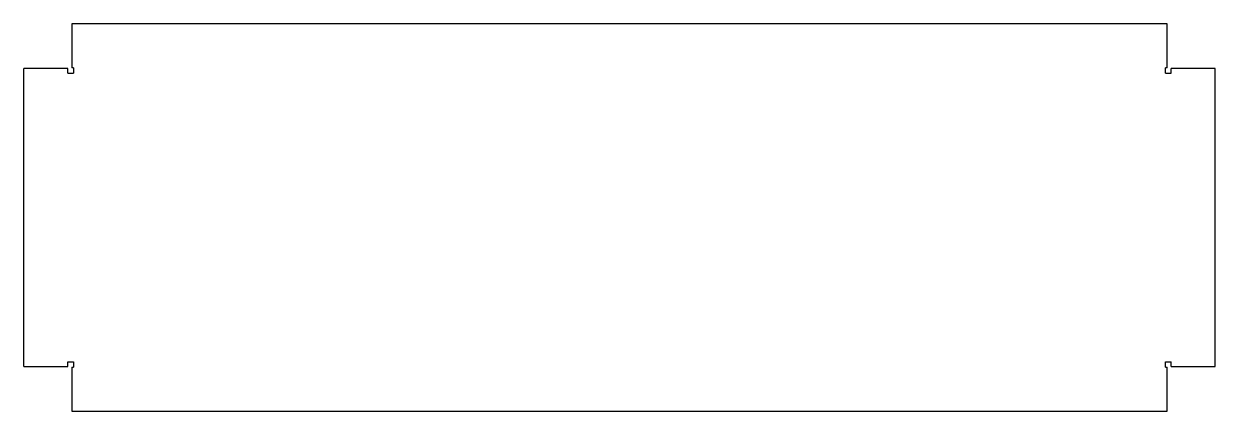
# Model space of a CAD drawing. Header units: millimetres. Extents: x -106 to 430, y 88 to 263.
import ezdxf

# ---------------------------------------------------------------- set-up
doc = ezdxf.new("R2010")
doc.units = ezdxf.units.MM
doc.linetypes.add('K5LT_BASIC', pattern=[0])
doc.layers.add('Системный слой', color=7, linetype='Continuous')

msp = doc.modelspace()

# ---------------------------------------------------------------- linework, layer by layer
at = {"layer": 'Системный слой', "color": 150, "linetype": 'K5LT_BASIC', "lineweight": 30}
for p, q in [((408.71, 262.71), (-84.29, 262.71)), ((-84.29, 262.71), (-84.29, 242.91)), ((408.71, 242.91), (408.71, 262.71)), ((-105.91, 108.2), (-105.91, 242.6)), ((-86.11, 242.6), (-105.91, 242.6)), ((-86.11, 240.4), (-86.11, 242.6)), ((-83.59, 242.91), (-84.29, 242.91)), ((-83.59, 242.91), (-83.59, 240.4)), ((408.01, 240.4), (408.01, 242.91)), ((408.71, 242.91), (408.01, 242.91)), ((410.52, 240.4), (410.52, 242.6)), ((430.32, 242.6), (410.52, 242.6)), ((430.32, 108.2), (430.32, 242.6)), ((-86.11, 240.4), (-83.59, 240.4)), ((408.01, 240.4), (410.52, 240.4)), ((-105.91, 108.2), (-86.11, 108.2)), ((-86.11, 110.4), (-83.59, 110.4)), ((-86.11, 108.2), (-86.11, 110.4)), ((-84.29, 107.88), (-84.29, 88.08)), ((-84.29, 107.88), (-83.59, 107.88)), ((-83.59, 110.4), (-83.59, 107.88)), ((408.01, 110.4), (410.52, 110.4)), ((408.01, 107.88), (408.01, 110.4)), ((408.01, 107.88), (408.71, 107.88)), ((408.71, 88.08), (408.71, 107.88)), ((410.52, 108.2), (410.52, 110.4)), ((410.52, 108.2), (430.32, 108.2)), ((-84.29, 88.08), (408.71, 88.08))]:
    msp.add_line(p, q, dxfattribs=at)

doc.saveas('drawing.dxf')
